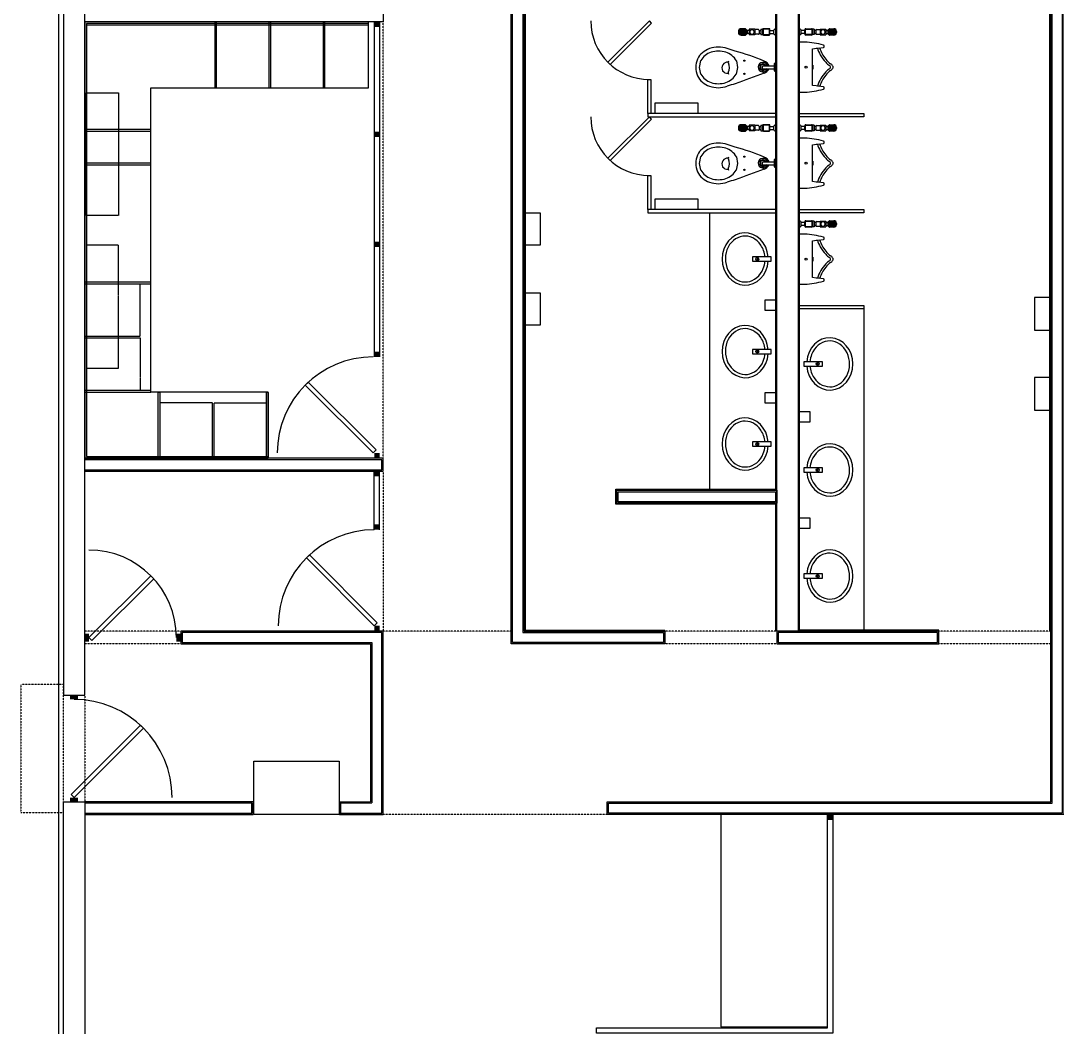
# Model space of a CAD drawing. Header units: millimetres. Extents: x -155 to 94595, y -3153 to 63413.
# Drawn here: x -155 to 9565, y 46512 to 55947 of the extents above; entities that cross this region are included whole.
import ezdxf

# ---------------------------------------------------------------- set-up
doc = ezdxf.new("R2010")
doc.units = ezdxf.units.MM
for name, pattern in [('REFERENCIA CAMPECHE$0$63-BASE1-6$0$HIDDEN', [0.375, 0.25, -0.125]), ('REFERENCIA CAMPECHE$0$63-BASE1-6$0$HIDDEN2', [0.1875, 0.125, -0.0625]), ('REFERENCIA CAMPECHE$0$SO-BASE1$0$HIDDEN2', [0.1875, 0.125, -0.0625]), ('TRATTEGGIATA2', [0.375, 0.25, -0.125])]:
    doc.linetypes.add(name, pattern=pattern)
for name, color, linetype in [('3', 145, 'Continuous'), ('4', 251, 'Continuous'), ('5', 1, 'TRATTEGGIATA2'), ('door', 252, 'Continuous'), ('int', 185, 'Continuous'), ('section', 2, 'Continuous'), ('wall', 5, 'Continuous')]:
    doc.layers.add(name, color=color, linetype=linetype)

msp = doc.modelspace()

# ---------------------------------------------------------------- linework, layer by layer
at = {"layer": '3'}
for p, q in [((5884.86, 50225.191), (5884.86, 50235.191)), ((8454.86, 50225.191), (8454.86, 50235.191))]:
    msp.add_line(p, q, dxfattribs=at)
for points in [[(6924.86, 59666.989), (4574.86, 59666.989), (4574.86, 50235.191), (5884.86, 50235.191)], [(6924.86, 51555.191), (6924.86, 59666.989)], [(9494.86, 50225.191), (9494.86, 59666.989), (7144.86, 59666.989)], [(7144.86, 59666.989), (7144.86, 50235.191)], [(6924.86, 51415.191), (5424.86, 51415.191), (5424.86, 51555.191), (6924.86, 51555.191)], [(6924.86, 50225.191), (6924.86, 51415.191)], [(8454.86, 50235.191), (7144.86, 50235.191)]]:
    msp.add_lwpolyline(points, dxfattribs=at)
at = {"layer": '4'}
msp.add_line((2834.858, 48625.191), (2834.858, 48505.191), dxfattribs=at)
at = {"layer": '4', "linetype": 'REFERENCIA CAMPECHE$0$63-BASE1-6$0$HIDDEN2'}
msp.add_lwpolyline([(244.86, 48525.19), (244.86, 49725.19), (-155.14, 49725.19), (-155.14, 48525.19)], close=True, dxfattribs=at)
at = {"layer": '5', "linetype": 'REFERENCIA CAMPECHE$0$SO-BASE1$0$HIDDEN2', "ltscale": 3}
msp.add_lwpolyline([(198.259, 62876.989), (204.834, 144.989), (37244.86, 144.989)], dxfattribs=at)
at = {"layer": '5', "linetype": 'REFERENCIA CAMPECHE$0$63-BASE1-6$0$HIDDEN'}
for points in [[(1664.86, 55936.989), (1664.86, 55316.989), (1680.86, 55316.989), (1680.86, 55936.989)], [(2172.86, 55936.989), (2172.86, 55316.989), (2188.86, 55316.989), (2188.86, 55936.989)], [(2680.86, 55936.989), (2680.86, 55316.989), (2696.86, 55316.989), (2696.86, 55936.989)], [(444.86, 54911.191), (1064.86, 54911.191), (1064.86, 54927.191), (444.86, 54927.191)], [(444.86, 54595.191), (1064.86, 54595.191), (1064.86, 54611.191), (444.86, 54611.191)], [(1064.86, 53481.191), (1064.86, 53497.191), (444.86, 53497.191), (444.86, 53481.191)], [(1064.86, 52465.191), (1064.86, 52481.191), (444.86, 52481.191), (444.86, 52465.191)], [(1134.353, 51845.191), (1134.353, 52465.191), (1150.353, 52465.191), (1150.353, 51845.191)], [(2150.353, 51845.191), (2150.353, 52465.191), (2166.353, 52465.191), (2166.353, 51845.191)]]:
    msp.add_lwpolyline(points, close=True, dxfattribs=at)
at = {"layer": '5', "linetype": 'REFERENCIA CAMPECHE$0$63-BASE1-6$0$HIDDEN2'}
for points in [[(3244.86, 51845.191), (3244.86, 55936.989)], [(3244.86, 51725.191), (3244.858, 50225.191)], [(1344.86, 50225.191), (444.86, 50225.191)], [(4444.86, 50225.191), (3244.858, 50225.191)], [(6934.86, 50225.191), (5884.86, 50225.191)], [(9504.86, 50225.191), (8454.86, 50225.191)], [(1344.86, 50105.191), (444.86, 50105.191)], [(6934.86, 50105.191), (5884.86, 50105.191)], [(9504.86, 50105.191), (8454.86, 50105.191)], [(444.86, 49625.19), (444.86, 48625.19)], [(5344.858, 48505.191), (3244.858, 48505.191)]]:
    msp.add_lwpolyline(points, dxfattribs=at)
at = {"layer": '5', "linetype": 'REFERENCIA CAMPECHE$0$63-BASE1-6$0$HIDDEN'}
for points in [[(444.86, 52989.191), (964.86, 52989.191), (964.86, 53481.191)], [(444.86, 52973.191), (964.86, 52973.191), (964.86, 52481.191)], [(1642.353, 51845.191), (1642.353, 52365.191), (1150.353, 52365.191)], [(1658.353, 51845.191), (1658.353, 52365.191), (2150.353, 52365.191)]]:
    msp.add_lwpolyline(points, dxfattribs=at)
at = {"layer": 'door'}
for points in [[(3159.86, 55936.989), (3159.86, 52795.191)], [(3209.86, 55936.989), (3209.86, 52795.191)], [(3159.86, 51175.191), (3159.86, 51725.191)], [(3209.86, 51175.191), (3209.86, 51725.191)]]:
    msp.add_lwpolyline(points, dxfattribs=at)
for points in [[(5739.791, 55946.98), (5350.883, 55558.071), (5372.096, 55536.858), (5761.005, 55925.767)], [(5724.857, 55396.98), (5754.857, 55396.98), (5754.857, 55076.989), (5724.857, 55076.989)], [(5739.789, 55046.98), (5350.88, 54658.071), (5372.093, 54636.858), (5761.002, 55025.767)], [(5724.854, 54496.98), (5754.854, 54496.98), (5754.854, 54176.989), (5724.854, 54176.989)], [(3149.86, 51895.191), (2513.463, 52531.587), (2541.748, 52559.871), (3178.144, 51923.475)], [(3159.86, 50275.191), (2523.463, 50911.587), (2551.748, 50939.871), (3188.144, 50303.475)], [(484.86, 50165.191), (1064.687, 50745.018), (1092.971, 50716.734), (513.144, 50136.906)]]:
    msp.add_lwpolyline(points, close=True, dxfattribs=at)
for centre, radius, start, end in [((5739.791, 55946.98), 550, 180, 270), ((5739.789, 55046.98), 550, 180, 270), ((3149.86, 51895.191), 900, 90, 180), ((3159.86, 50275.191), 900, 90, 180), ((484.86, 50165.191), 820, 0, 90)]:
    msp.add_arc(centre, radius, start, end, dxfattribs=at)
for points in [[(444.86, 50202.691), (484.86, 50202.691), (444.86, 50127.691), (484.86, 50127.691)], [(1344.86, 50202.691), (1304.86, 50202.691), (1344.86, 50127.691), (1304.86, 50127.691)]]:
    msp.add_solid(points, dxfattribs=at)
at = {"layer": 'int'}
for p, q in [((3104.858, 55936.989), (444.86, 55936.989)), ((444.86, 55936.989), (444.86, 51845.191)), ((3104.858, 55920.989), (460.86, 55920.989)), ((460.86, 55920.989), (460.86, 51861.191)), ((3104.858, 55905.989), (460.86, 55905.989)), ((460.86, 55905.989), (460.86, 51861.191)), ((3104.858, 55316.989), (3104.858, 55936.989)), ((3104.858, 55316.989), (3104.858, 55905.989)), ((6574.86, 55846.99), (6574.86, 55836.99)), ((6581.017, 55820.56), (6581.017, 55863.42)), ((6591.017, 55813.606), (6591.017, 55870.374)), ((6636.774, 55871.99), (6599.86, 55871.99)), ((6599.86, 55811.99), (6636.774, 55811.99)), ((6601.017, 55811.99), (6601.017, 55871.99)), ((6611.017, 55811.99), (6611.017, 55871.99)), ((6621.017, 55811.99), (6621.017, 55871.99)), ((6631.017, 55811.99), (6631.017, 55871.99)), ((6641.017, 55812.935), (6641.017, 55871.045)), ((6656.52, 55851.99), (6644.835, 55867.908)), ((6644.835, 55816.072), (6656.52, 55831.99)), ((6651.017, 55824.494), (6651.017, 55859.486)), ((6656.52, 55851.99), (6656.52, 55831.99)), ((6676.52, 55856.99), (6661.52, 55856.99)), ((6676.52, 55826.99), (6661.52, 55826.99)), ((6728.52, 55868.196), (6676.52, 55868.196)), ((6676.52, 55868.196), (6676.52, 55815.784)), ((6728.52, 55815.784), (6676.52, 55815.784)), ((6728.52, 55868.196), (6728.52, 55815.784)), ((6762.641, 55863.665), (6728.52, 55863.665)), ((6762.641, 55820.315), (6728.52, 55820.315)), ((6769.845, 55856.99), (6785.163, 55856.99)), ((6769.845, 55826.99), (6785.163, 55826.99)), ((6769.866, 55856.44), (6769.866, 55827.54)), ((6785.163, 55867.49), (6785.163, 55816.49)), ((6785.163, 55867.49), (6802.163, 55867.49)), ((6785.163, 55816.49), (6802.163, 55816.49)), ((6801.448, 55863.24), (6801.448, 55820.74)), ((6806.448, 55863.24), (6806.448, 55820.74)), ((6861.698, 55872.49), (6810.698, 55872.49)), ((6861.698, 55867.49), (6810.698, 55867.49)), ((6810.698, 55816.49), (6861.698, 55816.49)), ((6810.698, 55811.49), (6861.698, 55811.49)), ((6865.948, 55820.74), (6865.948, 55863.24)), ((6870.948, 55820.74), (6870.948, 55863.24)), ((6870.948, 55856.99), (6907.86, 55856.99)), ((6870.948, 55826.99), (6907.86, 55826.99)), ((6907.86, 55824.99), (6907.86, 55858.99)), ((6916.36, 55867.49), (6924.86, 55867.49)), ((6916.36, 55816.49), (6924.86, 55816.49)), ((6924.86, 55816.49), (6924.86, 55867.49)), ((7144.86, 55816.494), (7144.86, 55867.494)), ((7153.36, 55867.494), (7144.86, 55867.494)), ((7153.36, 55816.494), (7144.86, 55816.494)), ((7161.86, 55824.994), (7161.86, 55858.994)), ((7198.771, 55856.994), (7161.86, 55856.994)), ((7198.771, 55826.994), (7161.86, 55826.994)), ((7198.771, 55820.744), (7198.771, 55863.244)), ((7203.771, 55820.744), (7203.771, 55863.244)), ((7208.021, 55872.494), (7259.021, 55872.494)), ((7208.021, 55867.494), (7259.021, 55867.494)), ((7259.021, 55816.494), (7208.021, 55816.494)), ((7259.021, 55811.494), (7208.021, 55811.494)), ((7263.271, 55863.244), (7263.271, 55820.744)), ((7284.556, 55867.494), (7267.556, 55867.494)), ((7284.556, 55816.494), (7267.556, 55816.494)), ((7268.271, 55863.244), (7268.271, 55820.744)), ((7284.556, 55867.494), (7284.556, 55816.494)), ((7299.874, 55856.994), (7284.556, 55856.994)), ((7299.874, 55826.994), (7284.556, 55826.994)), ((7299.853, 55856.444), (7299.853, 55827.544)), ((7307.078, 55863.669), (7341.199, 55863.669)), ((7307.078, 55820.319), (7341.199, 55820.319)), ((7341.199, 55868.2), (7393.199, 55868.2)), ((7341.199, 55868.2), (7341.199, 55815.787)), ((7341.199, 55815.787), (7393.199, 55815.787)), ((7393.199, 55868.2), (7393.199, 55815.787)), ((7393.199, 55856.994), (7408.199, 55856.994)), ((7393.199, 55826.994), (7408.199, 55826.994)), ((7413.199, 55851.994), (7424.885, 55867.911)), ((7413.199, 55851.994), (7413.199, 55831.994)), ((7424.885, 55816.076), (7413.199, 55831.994)), ((7418.702, 55824.497), (7418.702, 55859.49)), ((7428.702, 55812.939), (7428.702, 55871.049)), ((7432.946, 55871.994), (7469.859, 55871.994)), ((7469.859, 55811.994), (7432.946, 55811.994)), ((7438.702, 55811.994), (7438.702, 55871.994)), ((7448.702, 55811.994), (7448.702, 55871.994)), ((7458.702, 55811.994), (7458.702, 55871.994)), ((7468.702, 55811.994), (7468.702, 55871.994)), ((7478.702, 55813.61), (7478.702, 55870.377)), ((7488.702, 55820.564), (7488.702, 55863.423)), ((7494.859, 55846.994), (7494.859, 55836.994)), ((6209.791, 55509.604), (6222.61, 55573.59)), ((6222.61, 55445.617), (6209.791, 55509.604)), ((6565.225, 55509.604), (6552.406, 55445.617)), ((6555.355, 55570.014), (6565.225, 55509.604)), ((6805.53, 55547.247), (6774.342, 55529.64)), ((6774.342, 55529.64), (6774.342, 55495.333)), ((6805.53, 55547.247), (6836.718, 55529.64)), ((6809.416, 55524.289), (6914.443, 55524.289)), ((6836.718, 55529.64), (6836.718, 55524.289)), ((6914.443, 55545.253), (6924.86, 55557.194)), ((6914.443, 55477.021), (6914.443, 55545.253)), ((6924.86, 55557.194), (6924.86, 55466.786)), ((6774.342, 55495.333), (6805.53, 55475.9)), ((6805.456, 55497.009), (6914.443, 55497.009)), ((6836.718, 55495.333), (6805.53, 55475.9)), ((6836.718, 55497.009), (6836.718, 55495.333)), ((6914.443, 55477.021), (6924.86, 55466.786)), ((1064.86, 52465.191), (1064.86, 55316.989)), ((1064.86, 55316.989), (3104.858, 55316.989)), ((1064.86, 52465.191), (1064.86, 55316.989)), ((1064.86, 55316.989), (3104.858, 55316.989)), ((1064.86, 55194.713), (1064.86, 55270.443)), ((5794.867, 55076.988), (5794.867, 55176.988)), ((5794.867, 55176.988), (6194.867, 55176.988)), ((6194.867, 55176.988), (6194.867, 55076.988)), ((6194.867, 55076.988), (5794.867, 55076.988)), ((6574.86, 54946.997), (6574.86, 54936.997)), ((6581.017, 54920.568), (6581.017, 54963.427)), ((6591.017, 54913.614), (6591.017, 54970.381)), ((6636.774, 54971.997), (6599.86, 54971.997)), ((6601.017, 54911.997), (6601.017, 54971.997)), ((6611.017, 54911.997), (6611.017, 54971.997)), ((6621.017, 54911.997), (6621.017, 54971.997)), ((6631.017, 54911.997), (6631.017, 54971.997)), ((6641.017, 54912.942), (6641.017, 54971.052)), ((6656.52, 54951.997), (6644.835, 54967.915)), ((6644.835, 54916.079), (6656.52, 54931.997)), ((6651.017, 54924.501), (6651.017, 54959.493)), ((6656.52, 54951.997), (6656.52, 54931.997)), ((6676.52, 54956.997), (6661.52, 54956.997)), ((6676.52, 54926.997), (6661.52, 54926.997)), ((6728.52, 54968.203), (6676.52, 54968.203)), ((6676.52, 54968.203), (6676.52, 54915.791)), ((6728.52, 54968.203), (6728.52, 54915.791)), ((6762.641, 54963.672), (6728.52, 54963.672)), ((6762.641, 54920.322), (6728.52, 54920.322)), ((6769.845, 54956.997), (6785.163, 54956.997)), ((6769.845, 54926.997), (6785.163, 54926.997)), ((6769.866, 54956.447), (6769.866, 54927.547)), ((6785.163, 54967.497), (6785.163, 54916.497)), ((6785.163, 54967.497), (6802.163, 54967.497)), ((6801.448, 54963.247), (6801.448, 54920.747)), ((6806.448, 54963.247), (6806.448, 54920.747)), ((6861.698, 54972.497), (6810.698, 54972.497)), ((6861.698, 54967.497), (6810.698, 54967.497)), ((6865.948, 54920.747), (6865.948, 54963.247)), ((6870.948, 54920.747), (6870.948, 54963.247)), ((6870.948, 54956.997), (6907.86, 54956.997)), ((6870.948, 54926.997), (6907.86, 54926.997)), ((6907.86, 54924.997), (6907.86, 54958.997)), ((6916.36, 54967.497), (6924.86, 54967.497)), ((6924.86, 54916.497), (6924.86, 54967.497)), ((7144.86, 54916.504), (7144.86, 54967.504)), ((7153.36, 54967.504), (7144.86, 54967.504)), ((7161.86, 54925.004), (7161.86, 54959.004)), ((7198.771, 54957.004), (7161.86, 54957.004)), ((7198.771, 54927.004), (7161.86, 54927.004)), ((7198.771, 54920.754), (7198.771, 54963.254)), ((7203.771, 54920.754), (7203.771, 54963.254)), ((7208.021, 54972.504), (7259.021, 54972.504)), ((7208.021, 54967.504), (7259.021, 54967.504)), ((7263.271, 54963.254), (7263.271, 54920.754)), ((7284.556, 54967.504), (7267.556, 54967.504)), ((7268.271, 54963.254), (7268.271, 54920.754)), ((7284.556, 54967.504), (7284.556, 54916.504)), ((7299.874, 54957.004), (7284.556, 54957.004)), ((7299.874, 54927.004), (7284.556, 54927.004)), ((7299.853, 54956.454), (7299.853, 54927.554)), ((7307.078, 54963.679), (7341.199, 54963.679)), ((7307.078, 54920.329), (7341.199, 54920.329)), ((7341.199, 54968.21), (7393.199, 54968.21)), ((7341.199, 54968.21), (7341.199, 54915.798)), ((7393.199, 54968.21), (7393.199, 54915.798)), ((7393.199, 54957.004), (7408.199, 54957.004)), ((7393.199, 54927.004), (7408.199, 54927.004)), ((7413.199, 54952.004), (7424.885, 54967.922)), ((7413.199, 54952.004), (7413.199, 54932.004)), ((7424.885, 54916.087), (7413.199, 54932.004)), ((7418.702, 54924.508), (7418.702, 54959.501)), ((7428.702, 54912.949), (7428.702, 54971.059)), ((7432.946, 54972.004), (7469.859, 54972.004)), ((7438.702, 54912.004), (7438.702, 54972.004)), ((7448.702, 54912.004), (7448.702, 54972.004)), ((7458.702, 54912.004), (7458.702, 54972.004)), ((7468.702, 54912.004), (7468.702, 54972.004)), ((7478.702, 54913.621), (7478.702, 54970.388)), ((7488.702, 54920.575), (7488.702, 54963.434)), ((7494.859, 54947.004), (7494.859, 54937.004)), ((6599.86, 54911.997), (6636.774, 54911.997)), ((6728.52, 54915.791), (6676.52, 54915.791)), ((6785.163, 54916.497), (6802.163, 54916.497)), ((6810.698, 54916.497), (6861.698, 54916.497)), ((6810.698, 54911.497), (6861.698, 54911.497)), ((6916.36, 54916.497), (6924.86, 54916.497)), ((7153.36, 54916.504), (7144.86, 54916.504)), ((7259.021, 54916.504), (7208.021, 54916.504)), ((7259.021, 54911.504), (7208.021, 54911.504)), ((7284.556, 54916.504), (7267.556, 54916.504)), ((7341.199, 54915.798), (7393.199, 54915.798)), ((7469.859, 54912.004), (7432.946, 54912.004)), ((6209.791, 54609.611), (6222.61, 54673.597)), ((6555.355, 54670.021), (6565.225, 54609.611)), ((6805.53, 54647.254), (6774.342, 54629.647)), ((6774.342, 54629.647), (6774.342, 54595.34)), ((6805.53, 54647.254), (6836.718, 54629.647)), ((6836.718, 54629.647), (6836.718, 54624.296)), ((6914.443, 54645.261), (6924.86, 54657.201)), ((6914.443, 54577.028), (6914.443, 54645.261)), ((6924.86, 54657.201), (6924.86, 54566.793)), ((6222.61, 54545.624), (6209.791, 54609.611)), ((6565.225, 54609.611), (6552.406, 54545.624)), ((6774.342, 54595.34), (6805.53, 54575.907)), ((6805.456, 54597.016), (6914.443, 54597.016)), ((6836.718, 54595.34), (6805.53, 54575.907)), ((6809.416, 54624.296), (6914.443, 54624.296)), ((6836.718, 54597.016), (6836.718, 54595.34)), ((6914.443, 54577.028), (6924.86, 54566.793)), ((5794.864, 54176.988), (5794.864, 54276.988)), ((5794.864, 54276.988), (6194.864, 54276.988)), ((6194.864, 54276.988), (6194.864, 54176.988)), ((4564.863, 54146.994), (4717.265, 54146.994)), ((4717.265, 54146.994), (4717.265, 53842.189)), ((6194.864, 54176.988), (5794.864, 54176.988)), ((6304.86, 54146.987), (6304.862, 51545.191)), ((7144.86, 54016.489), (7144.86, 54067.489)), ((7153.36, 54067.489), (7144.86, 54067.489)), ((7161.86, 54024.989), (7161.86, 54058.989)), ((7198.771, 54056.989), (7161.86, 54056.989)), ((7198.771, 54020.739), (7198.771, 54063.239)), ((7203.771, 54020.739), (7203.771, 54063.239)), ((7208.021, 54072.489), (7259.021, 54072.489)), ((7208.021, 54067.489), (7259.021, 54067.489)), ((7263.271, 54063.239), (7263.271, 54020.739)), ((7284.556, 54067.489), (7267.556, 54067.489)), ((7268.271, 54063.239), (7268.271, 54020.739)), ((7284.556, 54067.489), (7284.556, 54016.489)), ((7299.874, 54056.989), (7284.556, 54056.989)), ((7299.853, 54056.439), (7299.853, 54027.539)), ((7307.078, 54063.664), (7341.199, 54063.664)), ((7341.199, 54068.196), (7393.199, 54068.196)), ((7341.199, 54068.196), (7341.199, 54015.783)), ((7393.199, 54068.196), (7393.199, 54015.783)), ((7393.199, 54056.989), (7408.199, 54056.989)), ((7413.199, 54051.989), (7424.885, 54067.907)), ((7413.199, 54051.989), (7413.199, 54031.989)), ((7418.702, 54024.493), (7418.702, 54059.486)), ((7428.702, 54012.934), (7428.702, 54071.044)), ((7432.946, 54071.989), (7469.859, 54071.989)), ((7438.702, 54011.989), (7438.702, 54071.989)), ((7448.702, 54011.989), (7448.702, 54071.989)), ((7458.702, 54011.989), (7458.702, 54071.989)), ((7468.702, 54011.989), (7468.702, 54071.989)), ((7478.702, 54013.606), (7478.702, 54070.373)), ((7488.702, 54020.56), (7488.702, 54063.419)), ((7494.859, 54046.989), (7494.859, 54036.989)), ((7153.36, 54016.489), (7144.86, 54016.489)), ((7198.771, 54026.989), (7161.86, 54026.989)), ((7259.021, 54016.489), (7208.021, 54016.489)), ((7259.021, 54011.489), (7208.021, 54011.489)), ((7284.556, 54016.489), (7267.556, 54016.489)), ((7299.874, 54026.989), (7284.556, 54026.989)), ((7307.078, 54020.314), (7341.199, 54020.314)), ((7341.199, 54015.783), (7393.199, 54015.783)), ((7393.199, 54026.989), (7408.199, 54026.989)), ((7424.885, 54016.072), (7413.199, 54031.989)), ((7469.859, 54011.989), (7432.946, 54011.989)), ((4717.265, 53842.189), (4564.863, 53842.189)), ((6754.694, 53733.396), (6707.486, 53733.396)), ((6707.486, 53733.396), (6707.486, 53693.329)), ((6707.486, 53693.329), (6754.694, 53693.329)), ((6882.838, 53733.396), (6754.694, 53733.396)), ((6754.694, 53733.396), (6754.694, 53693.329)), ((6754.694, 53693.329), (6754.694, 53733.396)), ((6754.694, 53693.329), (6882.838, 53693.329)), ((6882.838, 53693.329), (6882.838, 53733.396)), ((4564.863, 53396.994), (4717.265, 53396.994)), ((4717.265, 53396.994), (4717.265, 53092.189)), ((6824.86, 53329.729), (6924.86, 53329.729)), ((6824.86, 53229.729), (6824.86, 53329.729)), ((6924.86, 53329.729), (6924.86, 53229.729)), ((9504.873, 53352.002), (9352.471, 53352.002)), ((9352.471, 53352.002), (9352.471, 53047.197)), ((6924.86, 53229.729), (6824.86, 53229.729)), ((7749.721, 53246.989), (7749.721, 50225.191)), ((4717.265, 53092.189), (4564.863, 53092.189)), ((9352.471, 53047.197), (9504.873, 53047.197)), ((6754.694, 52866.129), (6707.486, 52866.129)), ((6707.486, 52866.129), (6707.486, 52826.062)), ((6707.486, 52826.062), (6754.694, 52826.062)), ((6882.838, 52866.129), (6754.694, 52866.129)), ((6754.694, 52866.129), (6754.694, 52826.062)), ((6754.694, 52826.062), (6754.694, 52866.129)), ((6754.694, 52826.062), (6882.838, 52826.062)), ((6882.838, 52826.062), (6882.838, 52866.129)), ((7186.884, 52750.27), (7186.884, 52710.203)), ((7315.028, 52750.27), (7186.884, 52750.27)), ((7186.884, 52710.203), (7315.028, 52710.203)), ((7315.028, 52710.203), (7315.028, 52750.27)), ((7315.028, 52750.27), (7315.028, 52710.203)), ((7362.236, 52750.27), (7315.028, 52750.27)), ((7315.028, 52710.203), (7362.236, 52710.203)), ((7362.236, 52710.203), (7362.236, 52750.27)), ((9504.873, 52602.002), (9352.471, 52602.002)), ((9352.471, 52602.002), (9352.471, 52297.197)), ((2166.353, 52465.191), (1064.86, 52465.191)), ((2166.353, 52465.191), (1064.86, 52465.191)), ((2166.353, 51861.191), (2166.353, 52465.191)), ((2166.353, 51845.191), (2166.353, 52465.191)), ((6824.86, 52462.462), (6924.86, 52462.462)), ((6824.86, 52362.462), (6824.86, 52462.462)), ((6924.86, 52462.462), (6924.86, 52362.462)), ((6924.86, 52362.462), (6824.86, 52362.462)), ((9352.471, 52297.197), (9504.873, 52297.197)), ((7144.86, 52283.161), (7244.86, 52283.161)), ((7144.86, 52183.161), (7144.86, 52283.161)), ((7244.86, 52283.161), (7244.86, 52183.161)), ((7244.86, 52183.161), (7144.86, 52183.161)), ((6754.694, 51998.862), (6707.486, 51998.862)), ((6707.486, 51998.862), (6707.486, 51958.795)), ((6707.486, 51958.795), (6754.694, 51958.795)), ((6882.838, 51998.862), (6754.694, 51998.862)), ((6754.694, 51998.862), (6754.694, 51958.795)), ((6754.694, 51958.795), (6754.694, 51998.862)), ((6754.694, 51958.795), (6882.838, 51958.795)), ((6882.838, 51958.795), (6882.838, 51998.862)), ((444.86, 51845.191), (2166.353, 51845.191)), ((460.86, 51861.191), (2166.353, 51861.191)), ((460.86, 51861.191), (2166.353, 51861.191)), ((7186.884, 51756.119), (7186.884, 51716.052)), ((7315.028, 51756.119), (7186.884, 51756.119)), ((7186.884, 51716.052), (7315.028, 51716.052)), ((7315.028, 51716.052), (7315.028, 51756.119)), ((7315.028, 51756.119), (7315.028, 51716.052)), ((7362.236, 51756.119), (7315.028, 51756.119)), ((7315.028, 51716.052), (7362.236, 51716.052)), ((7362.236, 51716.052), (7362.236, 51756.119)), ((7144.86, 51288.703), (7244.86, 51288.703)), ((7144.86, 51188.703), (7144.86, 51288.703)), ((7244.86, 51288.703), (7244.86, 51188.703)), ((7244.86, 51188.703), (7144.86, 51188.703)), ((7186.884, 50761.354), (7186.884, 50721.287)), ((7315.028, 50761.354), (7186.884, 50761.354)), ((7315.028, 50721.287), (7315.028, 50761.354)), ((7315.028, 50761.354), (7315.028, 50721.287)), ((7362.236, 50761.354), (7315.028, 50761.354)), ((7362.236, 50721.287), (7362.236, 50761.354)), ((7186.884, 50721.287), (7315.028, 50721.287)), ((7315.028, 50721.287), (7362.236, 50721.287)), ((967.114, 49344.013), (316.575, 48693.475)), ((344.86, 48665.191), (995.398, 49315.729)), ((995.398, 49315.729), (967.114, 49344.013)), ((2029.858, 48505.191), (2029.858, 49005.191)), ((2029.858, 49005.191), (2829.858, 49005.191)), ((2829.858, 49005.191), (2829.858, 48505.191)), ((316.575, 48693.475), (344.86, 48665.191)), ((2829.858, 48505.191), (2029.858, 48505.191)), ((7410.86, 48505.191), (6410.86, 48505.191)), ((6410.86, 48505.191), (6410.86, 46516.989)), ((7410.86, 46516.989), (7410.86, 48505.191)), ((6410.86, 46516.989), (7410.86, 46516.989))]:
    msp.add_line(p, q, dxfattribs=at)
at = {"layer": 'int', "linetype": 'ByBlock'}
for p, q in [((7196.563, 55746.994), (7144.86, 55746.994)), ((7144.86, 55746.994), (7144.86, 55276.994)), ((7323.162, 55690.955), (7372.443, 55696.994)), ((7379.86, 55706.654), (7379.86, 55708.602)), ((7268.741, 55681.721), (7268.907, 55683.835)), ((7268.825, 55677.479), (7268.741, 55681.721)), ((7268.86, 55676.084), (7268.825, 55677.479)), ((7268.86, 55347.903), (7268.86, 55676.084)), ((7268.907, 55683.835), (7288.68, 55687.142)), ((7288.68, 55687.142), (7302.82, 55688.705)), ((7302.82, 55688.705), (7323.162, 55690.955)), ((7315.231, 55690.104), (7335.573, 55692.354)), ((7268.86, 55529.977), (7271.14, 55529.977)), ((7271.14, 55529.977), (7271.14, 55494.01)), ((7439.86, 55508.376), (7439.86, 55515.612)), ((7459.86, 55520.553), (7459.86, 55503.434)), ((7271.14, 55494.01), (7268.86, 55494.01)), ((7268.83, 55342.267), (7268.898, 55346.508)), ((7268.966, 55340.153), (7268.83, 55342.267)), ((7268.898, 55346.508), (7268.86, 55347.903)), ((7302.608, 55335.306), (7268.966, 55340.153)), ((7322.94, 55333.057), (7302.608, 55335.306)), ((7335.351, 55331.658), (7315.019, 55333.907)), ((7372.443, 55326.994), (7322.94, 55333.057)), ((7379.86, 55315.385), (7379.86, 55317.333)), ((7144.86, 55276.994), (7196.563, 55276.994)), ((7196.563, 54847.004), (7144.86, 54847.004)), ((7144.86, 54847.004), (7144.86, 54377.004)), ((7268.741, 54781.731), (7268.907, 54783.845)), ((7268.825, 54777.49), (7268.741, 54781.731)), ((7268.86, 54776.095), (7268.825, 54777.49)), ((7268.86, 54447.914), (7268.86, 54776.095)), ((7268.907, 54783.845), (7288.68, 54787.152)), ((7288.68, 54787.152), (7302.82, 54788.716)), ((7302.82, 54788.716), (7323.162, 54790.965)), ((7315.231, 54790.115), (7335.573, 54792.364)), ((7323.162, 54790.965), (7372.443, 54797.004)), ((7379.86, 54806.665), (7379.86, 54808.613)), ((7268.86, 54629.988), (7271.14, 54629.988)), ((7271.14, 54629.988), (7271.14, 54594.021)), ((7271.14, 54594.021), (7268.86, 54594.021)), ((7439.86, 54608.386), (7439.86, 54615.622)), ((7459.86, 54620.564), (7459.86, 54603.445)), ((7268.83, 54442.277), (7268.898, 54446.519)), ((7268.966, 54440.163), (7268.83, 54442.277)), ((7268.898, 54446.519), (7268.86, 54447.914)), ((7302.608, 54435.316), (7268.966, 54440.163)), ((7322.94, 54433.068), (7302.608, 54435.316)), ((7335.351, 54431.669), (7315.019, 54433.917)), ((7372.443, 54427.004), (7322.94, 54433.068)), ((7144.86, 54377.004), (7196.563, 54377.004)), ((7379.86, 54415.396), (7379.86, 54417.344)), ((7196.563, 53946.989), (7144.86, 53946.989)), ((7144.86, 53946.989), (7144.86, 53476.989)), ((7268.741, 53881.716), (7268.907, 53883.83)), ((7268.825, 53877.475), (7268.741, 53881.716)), ((7268.86, 53876.08), (7268.825, 53877.475)), ((7268.86, 53547.899), (7268.86, 53876.08)), ((7268.907, 53883.83), (7288.68, 53887.137)), ((7288.68, 53887.137), (7302.82, 53888.701)), ((7302.82, 53888.701), (7323.162, 53890.95)), ((7315.231, 53890.1), (7335.573, 53892.349)), ((7323.162, 53890.95), (7372.443, 53896.989)), ((7379.86, 53906.65), (7379.86, 53908.598)), ((7268.86, 53729.973), (7271.14, 53729.973)), ((7271.14, 53694.006), (7268.86, 53694.006)), ((7271.14, 53729.973), (7271.14, 53694.006)), ((7439.86, 53708.371), (7439.86, 53715.607)), ((7459.86, 53720.549), (7459.86, 53703.43)), ((7144.86, 53476.989), (7196.563, 53476.989)), ((7268.83, 53542.262), (7268.898, 53546.504)), ((7268.966, 53540.148), (7268.83, 53542.262)), ((7268.898, 53546.504), (7268.86, 53547.899)), ((7302.608, 53535.301), (7268.966, 53540.148)), ((7322.94, 53533.053), (7302.608, 53535.301)), ((7335.351, 53531.654), (7315.019, 53533.902)), ((7372.443, 53526.989), (7322.94, 53533.053)), ((7379.86, 53515.381), (7379.86, 53517.329))]:
    msp.add_line(p, q, dxfattribs=at)
at = {"layer": 'int', "linetype": 'REFERENCIA CAMPECHE$0$63-BASE1-6$0$HIDDEN'}
for p, q in [((460.86, 54121.721), (460.86, 55271.721)), ((460.86, 55271.721), (760.86, 55271.721)), ((760.86, 55271.721), (760.86, 54121.721)), ((760.86, 54121.721), (460.86, 54121.721)), ((760.86, 53841.721), (460.86, 53841.721)), ((460.86, 53841.721), (460.86, 52691.721)), ((760.86, 52691.721), (760.86, 53841.721)), ((460.86, 52691.721), (760.86, 52691.721))]:
    msp.add_line(p, q, dxfattribs=at)
at = {"layer": 'int'}
for centre, radius in [((6630.453, 55572.446), 5.475), ((6630.453, 55449.443), 5.475), ((6630.453, 54672.454), 5.475), ((6630.453, 54549.45), 5.475), ((6751.531, 53713.362), 13.956), ((6751.531, 52846.095), 13.956), ((7318.191, 52730.237), 13.956), ((6751.531, 51978.829), 13.956), ((7318.191, 51736.085), 13.956), ((7318.191, 50741.32), 13.956)]:
    msp.add_circle(centre, radius, dxfattribs=at)
at = {"layer": 'int', "linetype": 'ByBlock'}
for centre in [(7208.86, 55511.994), (7208.86, 54612.004), (7208.86, 53711.989)]:
    msp.add_circle(centre, 9.5, dxfattribs=at)
at = {"layer": 'int'}
for centre, radius, start, end in [((6599.86, 55846.99), 25, 90, 180), ((6599.86, 55836.99), 25, 180, 270), ((6636.774, 55861.99), 10, 36.2830205, 90), ((6636.774, 55821.99), 10, 270, 323.7169795), ((6661.52, 55851.99), 5, 90, 180), ((6661.52, 55831.99), 5, 180, 270), ((6702.93, 55841.99), 21.41, 157.69725, 180), ((6702.93, 55841.99), 21.41, 180, 202.30275), ((6702.73, 55842.072), 21.194, 135.2799162, 157.69725), ((6702.73, 55841.908), 21.194, 202.30275, 224.7200838), ((6702.602, 55842.199), 21.014, 112.6986176, 135.2799162), ((6702.602, 55841.782), 21.014, 224.7200838, 247.3013824), ((6702.52, 55842.396), 20.8, 90, 112.6986176), ((6702.52, 55841.584), 20.8, 247.3013824, 270), ((6702.52, 55842.396), 20.8, 67.3013824, 90), ((6702.52, 55841.584), 20.8, 270, 292.6986176), ((6702.437, 55842.199), 21.014, 44.7200838, 67.3013824), ((6702.437, 55841.782), 21.014, 292.6986176, 315.2799162), ((6702.31, 55842.072), 21.194, 22.3027499, 44.7200838), ((6702.31, 55841.908), 21.194, 315.2799162, 337.69725), ((6702.11, 55841.99), 21.41, 0, 22.30275), ((6702.11, 55841.99), 21.41, 337.69725, 0), ((6762.641, 55856.44), 7.225, 0, 90), ((6762.641, 55827.54), 7.225, 270, 0), ((6810.698, 55863.24), 9.25, 90, 180), ((6810.698, 55820.74), 9.25, 180, 270), ((6810.698, 55863.24), 4.25, 90, 180), ((6810.698, 55820.74), 4.25, 180, 270), ((6861.698, 55863.24), 9.25, 360, 90), ((6861.698, 55863.24), 4.25, 360, 90), ((6861.698, 55820.74), 4.25, 270, 360), ((6861.698, 55820.74), 9.25, 270, 360), ((6916.36, 55858.99), 8.5, 90, 180), ((6916.36, 55824.99), 8.5, 180, 270), ((7153.36, 55858.994), 8.5, 0, 90), ((7153.36, 55824.994), 8.5, 270, 360), ((7208.021, 55863.244), 9.25, 90, 180), ((7208.021, 55820.744), 9.25, 180, 270), ((7208.021, 55863.244), 4.25, 90, 180), ((7208.021, 55820.744), 4.25, 180, 270), ((7259.021, 55863.244), 9.25, 0, 90), ((7259.021, 55863.244), 4.25, 0, 90), ((7259.021, 55820.744), 4.25, 270, 360), ((7259.021, 55820.744), 9.25, 270, 0), ((7307.078, 55856.444), 7.225, 90, 180), ((7307.078, 55827.544), 7.225, 180, 270), ((7367.609, 55841.994), 21.41, 157.69725, 180), ((7367.609, 55841.994), 21.41, 180, 202.30275), ((7367.41, 55842.075), 21.194, 135.2799162, 157.6972501), ((7367.41, 55841.912), 21.194, 202.30275, 224.7200838), ((7367.282, 55842.202), 21.014, 112.6986176, 135.2799162), ((7367.282, 55841.785), 21.014, 224.7200838, 247.3013824), ((7367.199, 55842.399), 20.8, 90, 112.6986176), ((7367.199, 55841.588), 20.8, 247.3013824, 270), ((7367.199, 55842.399), 20.8, 67.3013824, 90), ((7367.199, 55841.588), 20.8, 270, 292.6986176), ((7367.117, 55842.202), 21.014, 44.7200838, 67.3013824), ((7367.117, 55841.785), 21.014, 292.6986176, 315.2799162), ((7366.989, 55842.075), 21.194, 22.30275, 44.7200838), ((7366.989, 55841.912), 21.194, 315.2799162, 337.69725), ((7366.789, 55841.994), 21.41, 0, 22.30275), ((7366.789, 55841.994), 21.41, 337.69725, 0), ((7408.199, 55851.994), 5, 0, 90), ((7408.199, 55831.994), 5, 270, 0), ((7432.946, 55861.994), 10, 90, 143.7169795), ((7432.946, 55821.994), 10, 216.2830205, 270), ((7469.859, 55846.994), 25, 0, 90), ((7469.859, 55836.994), 25, 270, 360), ((6387.253, 55447.374), 252.23, 90, 109.1821443), ((6387.253, 55447.374), 252.23, 70.8178557, 90), ((6355.361, 55506.51), 183.932, 130.0260464, 153.7481757), ((6354.202, 55505.064), 148.366, 128.4996718, 152.4920265), ((6374.685, 55483.503), 213.977, 109.1821443, 130.0260464), ((6374.366, 55479.715), 180.757, 108.2358355, 128.4996718), ((6387.508, 55439.827), 222.754, 90, 108.2358355), ((6387.508, 55439.827), 222.754, 71.7641645, 90), ((6400.65, 55479.715), 180.757, 51.5003282, 71.7641645), ((6225.628, 54810.868), 908.26, 69.4864327, 74.3834825), ((6413.873, 55496.338), 159.516, 27.5079735, 51.5003282), ((6055.446, 53795.692), 1928.721, 66.8123457, 75.3296761), ((6378.984, 55509.744), 204.124, 157.4978565, 180.0394348), ((6378.984, 55509.463), 204.124, 179.9605652, 202.5021435), ((6471.619, 55505.626), 52.244, 82.7354343, 276.1873838), ((6489.153, 55559.918), 11.211, 141.9947613, 223.9680289), ((6397.439, 55508.408), 94.385, 330.4589097, 27.5990895), ((6804.86, 55512.134), 45.112, 15.6299011, 340.4105086), ((6804.86, 55512.134), 24.159, 30.2050925, 321.2391342), ((6810.418, 55510.216), 14.108, 85.9298868, 249.4090722), ((6784.923, 55488.098), 85.902, 24.9167154, 69.5978889), ((6355.361, 55512.698), 183.932, 206.2518243, 229.9739536), ((6354.202, 55514.143), 148.366, 207.5079735, 231.5003282), ((6488.388, 55454.968), 11.211, 141.9947613, 223.9680289), ((6420.814, 55514.143), 148.366, 308.4996718, 332.4920265), ((15021.918, 32745.542), 24146.842, 109.8696151, 110.553471), ((6778.831, 55543.807), 95.945, 292.0614591, 330.8067454), ((6374.685, 55535.705), 213.977, 229.9739536, 250.8178557), ((6374.366, 55539.493), 180.757, 231.5003282, 251.7641645), ((6387.253, 55571.833), 252.23, 250.8178557, 270), ((6387.508, 55579.38), 222.754, 251.7641645, 270), ((6387.253, 55571.833), 252.23, 270, 289.1821443), ((6387.508, 55579.38), 222.754, 270, 288.2358355), ((6400.65, 55539.493), 180.757, 288.2358355, 308.4996718), ((6667.469, 54796.277), 572.423, 102.4142303, 110.166312), ((6599.86, 54946.997), 25, 90, 180), ((6599.86, 54936.997), 25, 180, 270), ((6636.774, 54961.997), 10, 36.2830205, 90), ((6661.52, 54951.997), 5, 90, 180), ((6661.52, 54931.997), 5, 180, 270), ((6702.93, 54941.997), 21.41, 157.69725, 180), ((6702.93, 54941.997), 21.41, 180, 202.30275), ((6702.73, 54942.079), 21.194, 135.2799162, 157.69725), ((6702.73, 54941.915), 21.194, 202.30275, 224.7200838), ((6702.602, 54942.206), 21.014, 112.6986176, 135.2799162), ((6702.602, 54941.789), 21.014, 224.7200838, 247.3013824), ((6702.52, 54942.403), 20.8, 90, 112.6986176), ((6702.52, 54941.591), 20.8, 247.3013824, 270), ((6702.52, 54942.403), 20.8, 67.3013824, 90), ((6702.52, 54941.591), 20.8, 270, 292.6986176), ((6702.437, 54942.206), 21.014, 44.7200838, 67.3013824), ((6702.437, 54941.789), 21.014, 292.6986176, 315.2799162), ((6702.31, 54942.079), 21.194, 22.3027499, 44.7200838), ((6702.31, 54941.915), 21.194, 315.2799162, 337.69725), ((6702.11, 54941.997), 21.41, 0, 22.30275), ((6702.11, 54941.997), 21.41, 337.69725, 0), ((6762.641, 54956.447), 7.225, 0, 90), ((6762.641, 54927.547), 7.225, 270, 0), ((6810.698, 54963.247), 9.25, 90, 180), ((6810.698, 54920.747), 9.25, 180, 270), ((6810.698, 54963.247), 4.25, 90, 180), ((6810.698, 54920.747), 4.25, 180, 270), ((6861.698, 54963.247), 9.25, 360, 90), ((6861.698, 54963.247), 4.25, 360, 90), ((6861.698, 54920.747), 4.25, 270, 360), ((6861.698, 54920.747), 9.25, 270, 360), ((6916.36, 54958.997), 8.5, 90, 180), ((6916.36, 54924.997), 8.5, 180, 270), ((7153.36, 54959.004), 8.5, 0, 90), ((7153.36, 54925.004), 8.5, 270, 360), ((7208.021, 54963.254), 9.25, 90, 180), ((7208.021, 54920.754), 9.25, 180, 270), ((7208.021, 54963.254), 4.25, 90, 180), ((7208.021, 54920.754), 4.25, 180, 270), ((7259.021, 54963.254), 9.25, 0, 90), ((7259.021, 54963.254), 4.25, 0, 90), ((7259.021, 54920.754), 4.25, 270, 360), ((7259.021, 54920.754), 9.25, 270, 0), ((7307.078, 54956.454), 7.225, 90, 180), ((7307.078, 54927.554), 7.225, 180, 270), ((7367.609, 54942.004), 21.41, 157.69725, 180), ((7367.609, 54942.004), 21.41, 180, 202.30275), ((7367.41, 54942.086), 21.194, 135.2799162, 157.6972501), ((7367.41, 54941.923), 21.194, 202.30275, 224.7200838), ((7367.282, 54942.213), 21.014, 112.6986176, 135.2799162), ((7367.282, 54941.796), 21.014, 224.7200838, 247.3013824), ((7367.199, 54942.41), 20.8, 90, 112.6986176), ((7367.199, 54941.599), 20.8, 247.3013824, 270), ((7367.199, 54942.41), 20.8, 67.3013824, 90), ((7367.199, 54941.599), 20.8, 270, 292.6986176), ((7367.117, 54942.213), 21.014, 44.7200838, 67.3013824), ((7367.117, 54941.796), 21.014, 292.6986176, 315.2799162), ((7366.989, 54942.086), 21.194, 22.30275, 44.7200838), ((7366.989, 54941.923), 21.194, 315.2799162, 337.69725), ((7366.789, 54942.004), 21.41, 0, 22.30275), ((7366.789, 54942.004), 21.41, 337.69725, 0), ((7408.199, 54952.004), 5, 0, 90), ((7408.199, 54932.004), 5, 270, 0), ((7432.946, 54962.004), 10, 90, 143.7169795), ((7469.859, 54947.004), 25, 0, 90), ((7469.859, 54937.004), 25, 270, 360), ((6636.774, 54921.997), 10, 270, 323.7169795), ((7432.946, 54922.004), 10, 216.2830205, 270), ((6355.361, 54606.517), 183.932, 130.0260464, 153.7481757), ((6374.685, 54583.51), 213.977, 109.1821443, 130.0260464), ((6374.366, 54579.722), 180.757, 108.2358355, 128.4996718), ((6387.253, 54547.381), 252.23, 90, 109.1821443), ((6387.508, 54539.834), 222.754, 90, 108.2358355), ((6387.253, 54547.381), 252.23, 70.8178557, 90), ((6387.508, 54539.834), 222.754, 71.7641645, 90), ((6400.65, 54579.722), 180.757, 51.5003282, 71.7641645), ((6225.628, 53910.875), 908.26, 69.4864327, 74.3834825), ((6055.446, 52895.699), 1928.721, 66.8123457, 75.3296761), ((6378.984, 54609.751), 204.124, 157.4978565, 180.0394348), ((6354.202, 54605.071), 148.366, 128.4996718, 152.4920265), ((6471.619, 54605.633), 52.244, 82.7354343, 276.1873838), ((6489.153, 54659.925), 11.211, 141.9947613, 223.9680289), ((6397.439, 54608.415), 94.385, 330.4589097, 27.5990895), ((6413.873, 54596.345), 159.516, 27.5079735, 51.5003282), ((6804.86, 54612.141), 45.112, 15.6299011, 340.4105086), ((6804.86, 54612.141), 24.159, 30.2050925, 321.2391342), ((6784.923, 54588.105), 85.902, 24.9167154, 69.5978889), ((6378.984, 54609.47), 204.124, 179.9605652, 202.5021435), ((6355.361, 54612.705), 183.932, 206.2518243, 229.9739536), ((6354.202, 54614.15), 148.366, 207.5079735, 231.5003282), ((6488.388, 54554.975), 11.211, 141.9947613, 223.9680289), ((6420.814, 54614.15), 148.366, 308.4996718, 332.4920265), ((15021.918, 31845.549), 24146.842, 109.8696151, 110.553471), ((6810.418, 54610.223), 14.108, 85.9298868, 249.4090722), ((6778.831, 54643.814), 95.945, 292.0614591, 330.8067454), ((6374.685, 54635.712), 213.977, 229.9739536, 250.8178557), ((6374.366, 54639.5), 180.757, 231.5003282, 251.7641645), ((6387.253, 54671.84), 252.23, 250.8178557, 270), ((6387.508, 54679.388), 222.754, 251.7641645, 270), ((6387.253, 54671.84), 252.23, 270, 289.1821443), ((6387.508, 54679.388), 222.754, 270, 288.2358355), ((6400.65, 54639.5), 180.757, 288.2358355, 308.4996718), ((6667.469, 53896.284), 572.423, 102.4142303, 110.166312), ((7153.36, 54058.989), 8.5, 0, 90), ((7208.021, 54063.239), 9.25, 90, 180), ((7208.021, 54063.239), 4.25, 90, 180), ((7259.021, 54063.239), 9.25, 0, 90), ((7259.021, 54063.239), 4.25, 0, 90), ((7307.078, 54056.439), 7.225, 90, 180), ((7367.609, 54041.989), 21.41, 157.69725, 180), ((7367.41, 54042.071), 21.194, 135.2799162, 157.6972501), ((7367.282, 54042.198), 21.014, 112.6986176, 135.2799162), ((7367.199, 54042.395), 20.8, 90, 112.6986176), ((7367.199, 54042.395), 20.8, 67.3013824, 90), ((7367.117, 54042.198), 21.014, 44.7200838, 67.3013824), ((7366.989, 54042.071), 21.194, 22.30275, 44.7200838), ((7366.789, 54041.989), 21.41, 0, 22.30275), ((7408.199, 54051.989), 5, 0, 90), ((7432.946, 54061.989), 10, 90, 143.7169795), ((7469.859, 54046.989), 25, 0, 90), ((7153.36, 54024.989), 8.5, 270, 360), ((7208.021, 54020.739), 9.25, 180, 270), ((7208.021, 54020.739), 4.25, 180, 270), ((7259.021, 54020.739), 4.25, 270, 360), ((7259.021, 54020.739), 9.25, 270, 0), ((7307.078, 54027.539), 7.225, 180, 270), ((7367.609, 54041.989), 21.41, 180, 202.30275), ((7367.41, 54041.908), 21.194, 202.30275, 224.7200838), ((7367.282, 54041.781), 21.014, 224.7200838, 247.3013824), ((7367.199, 54041.584), 20.8, 247.3013824, 270), ((7367.199, 54041.584), 20.8, 270, 292.6986176), ((7367.117, 54041.781), 21.014, 292.6986176, 315.2799162), ((7366.989, 54041.908), 21.194, 315.2799162, 337.69725), ((7366.789, 54041.989), 21.41, 337.69725, 0), ((7408.199, 54031.989), 5, 270, 0), ((7432.946, 54021.989), 10, 216.2830205, 270), ((7469.859, 54036.989), 25, 270, 360), ((344.86, 48665.191), 920, 360, 90)]:
    msp.add_arc(centre, radius, start, end, dxfattribs=at)
at = {"layer": 'int', "linetype": 'ByBlock'}
for centre, radius, start, end in [((7157.834, 54957.192), 790.75, 74.2455732, 87.1926529), ((7371.496, 55705.398), 8.457, 276.431164, 8.5425439), ((7369.86, 55708.602), 10, 0, 74.4856887), ((7658.917, 55800.917), 361.109, 197.8706478, 208.6428721), ((7652.087, 55799.474), 334.149, 198.6978117, 219.392303), ((7645.136, 55796.567), 346.94, 209.1032279, 223.5900651), ((7645.217, 55796.592), 327.018, 219.7660407, 230.6863915), ((7645.136, 55796.567), 346.94, 223.5900651, 231.0892588), ((7415.505, 55500.37), 28.731, 32.0399759, 65.937207), ((7415.505, 55523.618), 28.731, 294.062793, 327.9600241), ((7415.505, 55500.37), 48.731, 29.6904242, 62.4692722), ((7415.505, 55500.37), 48.731, 24.4678045, 29.6904242), ((7415.505, 55523.618), 48.731, 330.3095758, 335.5321955), ((7648.682, 55225.791), 350.742, 136.5979758, 162.046343), ((7649.992, 55225.458), 332.081, 140.4729077, 161.3490195), ((7643.186, 55228.322), 345.015, 128.7527339, 136.2761888), ((7643.186, 55228.322), 325.015, 129.1401764, 140.0986961), ((7415.505, 55523.618), 48.731, 297.5307278, 330.3095758), ((7369.86, 55317.333), 10, 0, 75.0262921), ((7369.221, 55315.871), 10.65, 288.1269005, 357.3874109), ((7157.834, 56066.795), 790.751, 272.8073509, 285.754423), ((7157.834, 54057.203), 790.75, 74.2455732, 87.1926529), ((7658.917, 54900.928), 361.109, 197.8706478, 208.6428721), ((7652.087, 54899.485), 334.149, 198.6978117, 219.392303), ((7645.136, 54896.577), 346.94, 209.1032279, 223.5900651), ((7371.496, 54805.408), 8.457, 276.431164, 8.5425439), ((7369.86, 54808.613), 10, 0, 74.4856887), ((7645.217, 54896.603), 327.018, 219.7660407, 230.6863915), ((7645.136, 54896.577), 346.94, 223.5900651, 231.0892588), ((7415.505, 54600.38), 28.731, 32.0399759, 65.937207), ((7415.505, 54600.38), 48.731, 29.6904242, 62.4692722), ((7648.682, 54325.802), 350.742, 136.5979758, 162.046343), ((7649.992, 54325.469), 332.081, 140.4729077, 161.3490195), ((7643.186, 54328.333), 345.015, 128.7527339, 136.2761888), ((7643.186, 54328.333), 325.015, 129.1401764, 140.0986961), ((7415.505, 54623.628), 28.731, 294.062793, 327.9600241), ((7415.505, 54623.628), 48.731, 297.5307278, 330.3095758), ((7415.505, 54600.38), 48.731, 24.4678045, 29.6904242), ((7415.505, 54623.628), 48.731, 330.3095758, 335.5321955), ((7157.834, 55166.806), 790.751, 272.8073509, 285.754423), ((7369.86, 54417.344), 10, 0, 75.0262921), ((7369.221, 54415.882), 10.65, 288.1269005, 357.3874109), ((7157.834, 53157.188), 790.75, 74.2455732, 87.1926529), ((7658.917, 54000.913), 361.109, 197.8706478, 208.6428721), ((7652.087, 53999.47), 334.149, 198.6978117, 219.392303), ((7371.496, 53905.394), 8.457, 276.431164, 8.5425439), ((7369.86, 53908.598), 10, 0, 74.4856887), ((7645.136, 53996.562), 346.94, 209.1032279, 223.5900651), ((7645.217, 53996.588), 327.018, 219.7660407, 230.6863915), ((7645.136, 53996.562), 346.94, 223.5900651, 231.0892588), ((7648.682, 53425.787), 350.742, 136.5979758, 162.046343), ((7643.186, 53428.318), 345.015, 128.7527339, 136.2761888), ((7643.186, 53428.318), 325.015, 129.1401764, 140.0986961), ((7415.505, 53700.365), 28.731, 32.0399759, 65.937207), ((7415.505, 53723.613), 28.731, 294.062793, 327.9600241), ((7415.505, 53700.365), 48.731, 29.6904242, 62.4692722), ((7415.505, 53723.613), 48.731, 297.5307278, 330.3095758), ((7415.505, 53700.365), 48.731, 24.4678045, 29.6904242), ((7415.505, 53723.613), 48.731, 330.3095758, 335.5321955), ((7649.992, 53425.454), 332.081, 140.4729077, 161.3490195), ((7157.834, 54266.791), 790.751, 272.8073509, 285.754423), ((7369.86, 53517.329), 10, 0, 75.0262921), ((7369.221, 53515.867), 10.65, 288.1269005, 357.3874109)]:
    msp.add_arc(centre, radius, start, end, dxfattribs=at)
at = {"layer": 'int'}
for centre, major_axis in [((6638.336, 53713.362), (-7.024, 245.057)), ((6638.336, 52846.095), (-7.024, 245.057)), ((7431.386, 52730.237), (7.024, -245.057)), ((6638.336, 51978.829), (-7.024, 245.057)), ((7431.386, 51736.085), (7.024, -245.057)), ((7431.386, 50741.32), (7.024, -245.057))]:
    msp.add_ellipse(centre, major_axis=major_axis, ratio=0.88267885, start_param=-1.51427552, end_param=4.60527825, dxfattribs=at)
for points in [[(6823.796, 53733.396), (6820.233, 53773.605), (6806.582, 53812.595), (6745.003, 53904.083), (6678.125, 53935.557), (6552.228, 53918.527), (6493.321, 53869.548), (6441.19, 53731.148), (6450.395, 53645.077), (6529.442, 53524.325), (6596.02, 53491.818), (6722.097, 53506.925), (6781.517, 53554.95), (6816.945, 53645.592), (6822.293, 53669.254), (6824.08, 53693.329)], [(6823.796, 52866.129), (6820.233, 52906.338), (6806.582, 52945.329), (6745.003, 53036.817), (6678.125, 53068.29), (6552.228, 53051.26), (6493.321, 53002.281), (6441.19, 52863.881), (6450.395, 52777.811), (6529.442, 52657.059), (6596.02, 52624.552), (6722.097, 52639.659), (6781.517, 52687.683), (6816.945, 52778.325), (6822.293, 52801.987), (6824.08, 52826.062)], [(7245.926, 52710.203), (7249.49, 52669.994), (7263.14, 52631.003), (7324.719, 52539.515), (7391.597, 52508.042), (7517.494, 52525.072), (7576.401, 52574.051), (7628.532, 52712.451), (7619.327, 52798.521), (7540.28, 52919.273), (7473.702, 52951.781), (7347.625, 52936.674), (7288.205, 52888.649), (7252.777, 52798.007), (7247.429, 52774.345), (7245.642, 52750.27)], [(6823.796, 51998.862), (6820.233, 52039.071), (6806.582, 52078.062), (6745.003, 52169.55), (6678.125, 52201.023), (6552.228, 52183.993), (6493.321, 52135.014), (6441.19, 51996.615), (6450.395, 51910.544), (6529.442, 51789.792), (6596.02, 51757.285), (6722.097, 51772.392), (6781.517, 51820.417), (6816.945, 51911.058), (6822.293, 51934.72), (6824.08, 51958.795)], [(7245.926, 51716.052), (7249.49, 51675.843), (7263.14, 51636.852), (7324.719, 51545.364), (7391.597, 51513.891), (7517.494, 51530.921), (7576.401, 51579.9), (7628.532, 51718.299), (7619.327, 51804.37), (7540.28, 51925.122), (7473.702, 51957.629), (7347.625, 51942.522), (7288.205, 51894.497), (7252.777, 51803.856), (7247.429, 51780.194), (7245.642, 51756.119)], [(7245.926, 50721.287), (7249.49, 50681.078), (7263.14, 50642.087), (7324.719, 50550.599), (7391.597, 50519.126), (7517.494, 50536.156), (7576.401, 50585.135), (7628.532, 50723.534), (7619.327, 50809.605), (7540.28, 50930.357), (7473.702, 50962.864), (7347.625, 50947.757), (7288.205, 50899.732), (7252.777, 50809.091), (7247.429, 50785.429), (7245.642, 50761.354)]]:
    msp.add_open_spline(points, degree=3, knots=[-1.50346506, -1.50346506, -1.50346506, -1.50346506, -0.94925028, -0.94925028, 0.09346519, 0.09346519, 1.13618065, 1.13618065, 2.17889611, 2.17889611, 3.22161158, 3.22161158, 4.26432704, 4.26432704, 4.5961953, 4.5961953, 4.5961953, 4.5961953], dxfattribs=at)
at = {"layer": 'section'}
for points in [[(6924.857, 55076.985), (5724.857, 55076.989), (5724.857, 55046.989), (6924.857, 55046.985)], [(7144.86, 55076.985), (7749.721, 55076.989), (7749.721, 55046.989), (7144.86, 55046.985)], [(6924.854, 54176.985), (5724.854, 54176.989), (5724.854, 54146.989), (6924.854, 54146.985)], [(7144.86, 54176.985), (7749.721, 54176.989), (7749.721, 54146.989), (7144.86, 54146.985)], [(7144.865, 53276.985), (7749.726, 53276.989), (7749.727, 53246.989), (7144.865, 53246.985)], [(7460.86, 48505.191), (7460.86, 46456.989), (5244.785, 46456.989), (5244.785, 46506.989), (7410.86, 46506.989), (7410.86, 48505.191)]]:
    msp.add_lwpolyline(points, dxfattribs=at)
for points in [[(3159.86, 55936.989), (3159.86, 55886.989), (3209.86, 55936.989), (3209.86, 55886.989)], [(3159.86, 54906.39), (3159.86, 54856.39), (3209.86, 54906.39), (3209.86, 54856.39)], [(3159.86, 53875.79), (3159.86, 53825.79), (3209.86, 53875.79), (3209.86, 53825.79)], [(3159.86, 52795.191), (3159.86, 52845.191), (3209.86, 52795.191), (3209.86, 52845.191)], [(3159.86, 52795.191), (3159.86, 52845.191), (3209.86, 52795.191), (3209.86, 52845.191)], [(3159.86, 51845.191), (3159.86, 51895.191), (3209.86, 51845.191), (3209.86, 51895.191)], [(3159.86, 51845.191), (3159.86, 51895.191), (3209.86, 51845.191), (3209.86, 51895.191)], [(3159.86, 51675.191), (3159.86, 51725.191), (3209.86, 51675.191), (3209.86, 51725.191)], [(3159.86, 51675.191), (3159.86, 51725.191), (3209.86, 51675.191), (3209.86, 51725.191)], [(3159.86, 51175.191), (3159.86, 51225.191), (3209.86, 51175.191), (3209.86, 51225.191)], [(3159.86, 51175.191), (3159.86, 51225.191), (3209.86, 51175.191), (3209.86, 51225.191)], [(3159.86, 50225.191), (3159.86, 50275.191), (3209.86, 50225.191), (3209.86, 50275.191)], [(3159.86, 50225.191), (3159.86, 50275.191), (3209.86, 50225.191), (3209.86, 50275.191)], [(7410.86, 48455.191), (7410.86, 48505.191), (7460.86, 48455.191), (7460.86, 48505.191)], [(7410.86, 48455.191), (7410.86, 48505.191), (7460.86, 48455.191), (7460.86, 48505.191)]]:
    msp.add_solid(points, dxfattribs=at)
at = {"layer": 'wall'}
for p, q in [((2834.858, 48625.191), (3124.858, 48625.191)), ((2834.858, 48625.191), (2834.858, 48505.191)), ((2844.858, 48615.191), (3137.858, 48615.191)), ((2844.858, 48615.191), (2844.858, 48518.191)), ((2834.858, 48505.191), (3244.858, 48505.191)), ((2844.858, 48518.191), (3231.858, 48518.191))]:
    msp.add_line(p, q, dxfattribs=at)
for points in [[(46553.266, 62496.989), (244.86, 62496.989), (244.86, 49625.191), (444.86, 49625.191), (444.86, 62296.989), (46553.266, 62296.989)], [(9504.86, 59796.989), (9504.86, 62296.989), (9624.86, 62296.989), (9624.86, 61696.99), (15659.131, 61696.99), (15659.131, 62296.989), (15779.131, 62296.989), (15779.131, 61576.99), (9624.86, 61576.99), (9624.86, 48505.191), (5344.86, 48505.191), (5344.86, 48625.191), (9504.86, 48625.191), (9504.86, 59676.989), (4564.86, 59676.989), (4564.86, 50225.191), (5884.86, 50225.191), (5884.86, 50105.191), (4444.86, 50105.191), (4444.86, 59796.989), (9504.86, 59796.989)], [(9517.86, 59783.989), (9517.86, 62283.989), (9611.86, 62283.989), (9611.86, 61683.99), (15672.131, 61683.99), (15672.131, 62283.989), (15766.131, 62283.989), (15766.131, 61589.99), (9611.86, 61589.99), (9611.86, 48518.191), (5357.86, 48518.191), (5357.86, 48612.191), (9517.86, 48612.191), (9517.86, 59689.989), (4551.86, 59689.989), (4551.86, 50212.191), (5871.86, 50212.191), (5871.86, 50118.191), (4457.86, 50118.191), (4457.86, 59783.989)], [(6934.86, 51545.191), (6934.86, 51425.191), (5434.86, 51425.191), (5434.86, 51545.191)], [(6921.86, 51532.191), (6921.86, 51438.191), (5447.86, 51438.191), (5447.86, 51532.191)], [(6934.86, 50225.191), (6934.86, 50105.191), (8454.86, 50105.191), (8454.86, 50225.191)], [(6947.86, 50212.191), (6947.86, 50118.191), (8441.86, 50118.191), (8441.86, 50212.191)], [(444.86, 48625.191), (444.86, 10098.217), (610.796, 9932.28), (469.375, 9790.859), (244.86, 10015.374), (244.86, 48625.191)]]:
    msp.add_lwpolyline(points, close=True, dxfattribs=at)
for points in [[(6934.86, 50225.191), (6934.86, 59676.989), (7134.86, 59676.989), (7134.86, 50225.191), (6934.86, 50225.191)], [(444.86, 56056.989), (3244.86, 56056.989), (3244.86, 55936.989), (444.86, 55936.989)], [(444.86, 51725.191), (3244.86, 51725.191), (3244.86, 51845.191), (444.86, 51845.191)], [(444.86, 51738.191), (3231.86, 51738.191), (3231.86, 51832.191), (444.86, 51832.191)], [(3244.858, 48505.191), (3244.858, 50225.191), (1344.86, 50225.191), (1344.86, 50105.191), (3124.858, 50105.191), (3124.858, 48625.191)], [(3137.858, 48518.191), (3231.858, 48518.191), (3231.858, 50212.191), (1357.86, 50212.191), (1357.86, 50118.191), (3137.858, 50118.191), (3137.858, 48615.191)], [(444.86, 48505.191), (2024.858, 48505.191), (2024.858, 48625.191), (444.86, 48625.191)], [(444.86, 48518.191), (2011.858, 48518.191), (2011.858, 48612.191), (444.86, 48612.191)]]:
    msp.add_lwpolyline(points, dxfattribs=at)
for points in [[(382.36, 49625.191), (382.36, 49585.191), (307.36, 49625.191), (307.36, 49585.191)], [(382.36, 48625.191), (382.36, 48665.191), (307.36, 48625.191), (307.36, 48665.191)]]:
    msp.add_solid(points, dxfattribs=at)

doc.saveas('drawing.dxf')
